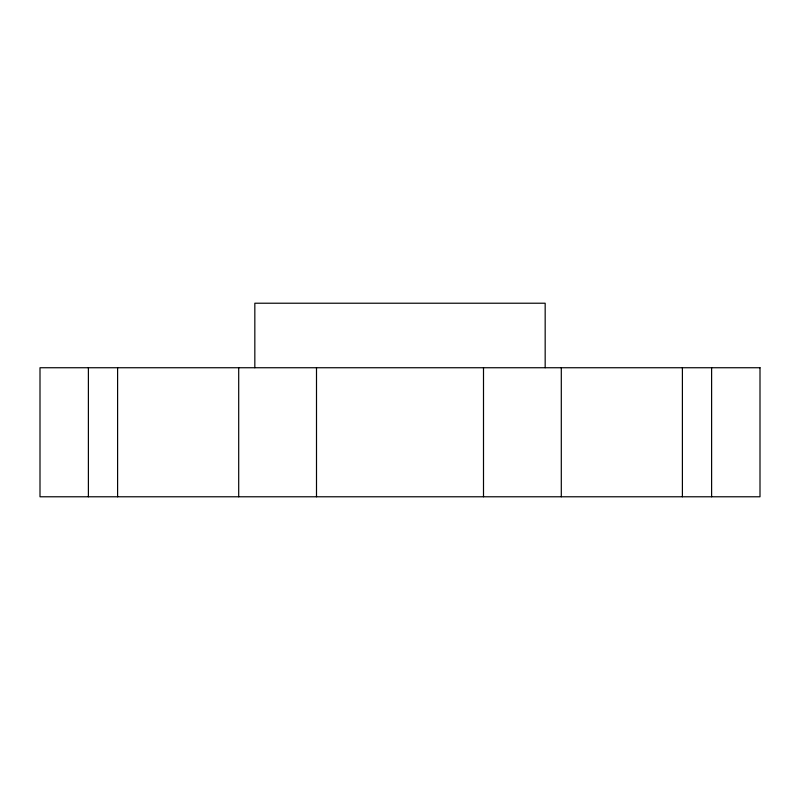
<?xml version="1.0" encoding="UTF-8"?>
<svg xmlns="http://www.w3.org/2000/svg" width="800" height="800" viewBox="0 0 800 800"><rect width="100%" height="100%" fill="white"/><g stroke="black" fill="none" stroke-linecap="round" stroke-linejoin="round"><path stroke-width="1.2" d="M711.61 367.74L711.61 496.78M682.4 367.74L682.4 496.78M561.3 367.74L561.3 496.78M545.17 367.74L545.17 303.22L254.83 303.22L254.83 367.74M483.5 367.74L483.5 496.78M316.5 367.74L316.5 496.78M238.7 367.74L238.7 496.78M117.6 367.74L117.6 496.78M88.39 367.74L88.39 496.78M760 367.74L40 367.74L40 496.78L760 496.78L760 367.74"/></g></svg>
